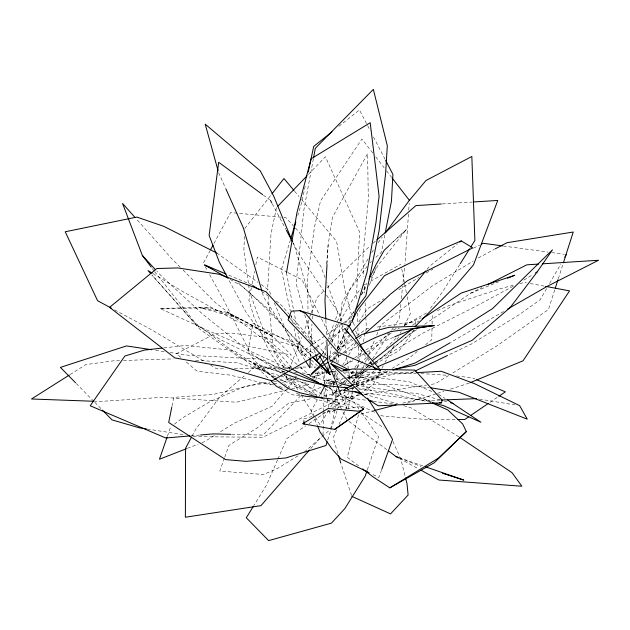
<?xml version="1.0" encoding="UTF-8"?>
<svg xmlns="http://www.w3.org/2000/svg" width="630" height="630" viewBox="0 0 630 630"><rect width="100%" height="100%" fill="white"/><g stroke="black" fill="none" stroke-linecap="round" stroke-linejoin="round"><path stroke-width="0.47" stroke-dasharray="3.15 2.36" d="M432.007 328.065L431.786 339.72L424.21 345.846M432.085 324.174L432.282 313.496M322.985 434.865L323.584 412.54M323.615 411.571L324.182 390.214M324.371 383.418L324.678 371.771M244.448 236.234L243.905 249.795L248.504 283.894M310.346 357.037L311.015 343.405M311.062 342.429L311.968 323.93M312.204 319.056L312.441 314.189M312.488 313.212L312.724 308.346L295.116 248.11L292.887 242.7M327.072 263.537L328.12 245.046L332.427 217.303L367.597 153.531L368.306 198.804L362.896 257.867L363.809 276.46M336.396 388.489L335.428 404.043L327.498 400.239M336.948 379.74L337.365 372.928M337.971 363.211L338.641 352.517M408.492 214.066L404.956 263.931M408.752 210.152L409.201 203.293M326.616 264.096L328.12 245.046M333.79 385.15L334.176 381.26M334.672 376.393L335.255 370.55M336.136 361.793L337.011 353.036M337.404 349.146L339.846 324.812M340.239 320.922L342.098 302.432L368.794 257.725M400.719 304.424L399.2 318.882L394.301 326.23M401.326 298.636L402.633 286.107M403.035 282.248L404.854 264.891M342.562 390.387L332.364 393.404L333.435 385.82M333.569 384.867L334.105 381.071M334.774 376.33L335.317 372.535M327.718 367.794L328.206 364.943M329.191 359.234L331.317 346.878M331.971 343.074L334.254 329.766L349.303 290.635L366.991 266.514M415.335 324.418L415.824 321.639L375.015 327.372M313.37 158.862L303.873 209.892L296.124 283.547L303.432 310.118M251.354 287.808L248.921 300.297L253.906 316.709L267.695 348.351L279.5 367.038M252.102 283.973L254.536 271.483M255.851 264.757L257.347 257.072L287.17 272.223M384.812 234.974L381.402 252.346L375 258.19M171.998 406.074L173.746 397.396L213.554 394.349L264.009 382.339L273.444 384.938M276.491 207.577L271.002 233.919L267.561 290.123M305.196 186.283L301.746 202.411L297.785 215.499M348.295 408.657L352.17 391.443M352.383 390.49L353.028 387.615M353.895 383.796L357.336 368.487M357.549 367.534L361.423 350.319M363.36 341.712L364.864 335.018M365.731 331.191L366.377 328.325L365.794 316.583M330.577 429.188L338.979 392.939L320.922 396.64M314.535 384.607L312.96 390.277L323.04 386.584M315.85 379.89L318.993 368.55M290.422 239.802L281.358 269.719L290.312 310.708M327.734 439.976L337.113 410.492M337.404 409.571L339.452 403.121L325.308 399.223M554.739 289.894L548.462 309.495L497.109 345.752L452.001 373.464M558.322 278.688L563.094 263.757M367.361 469.736L378.551 436.748L361.62 412.855M167.415 436.267L170.588 427.085M224.406 458.167L219.783 471.067L263.608 474.5L277.964 468.192L299.51 454.923M224.737 457.246L229.029 445.276L256.851 428.14L288.603 403.271L312.37 398.396M381.465 470.216L378.85 477.477L370.96 473.634M313.748 378.866L316.102 372.456M319.788 362.392L320.457 360.565M322.804 354.154L326.159 345.004M328.506 338.601L334.207 323.04M335.554 319.378L337.9 312.976L326.875 282.673M359.431 311.622L360.462 308.889M369.369 285.225L375.882 267.931M286.729 375.661L286.02 377.48L289.91 376.984M289.209 369.298L301.597 337.475M303.014 333.837L309.393 317.473M309.747 316.567L310.81 313.834M311.165 312.929L317.181 297.47L324.151 290.65M347.067 331.026L344.256 338.271L331.994 362.927M347.421 330.112L348.469 327.395M350.579 321.954L351.28 320.142M323.017 359.202L324.119 356.517M324.489 355.627L325.954 352.052M328.529 345.799L329.994 342.232M330.364 341.334L335.507 328.829L339.468 322.095M353.312 391.214L351.052 396.64L359.769 395.301M355.942 384.883L362.723 368.605M363.093 367.707L364.975 363.179M365.353 362.281L368.361 355.044M368.739 354.139L375.141 338.767M376.645 335.152L378.898 329.726M379.276 328.821L380.78 325.206L432.385 285.863L473.256 261.025M346.634 328.23L354.391 310.48M277.499 460.018L266.482 485.131L254.063 505.213M277.893 459.12L286.941 438.496L305.707 425.841M331.419 362.841L332.593 360.179M332.986 359.297L336.105 352.194M337.664 348.642L345.082 331.782M336.704 429.786L333.168 437.826L338.231 454.592M339.066 424.423L344.964 411.028M345.35 410.138L348.106 403.885L356.123 409.256M361.376 294.501L366.896 283.256M349.138 391.954L345.043 400.105L333.317 399.066M394.191 345.287L385.064 362.455M397.254 339.294L398.57 336.727M400.318 333.301L401.192 331.593M404.255 325.592L410.39 313.606L407.09 296.525M192.016 436.173L195.702 429.266L220.059 396.616L245.306 375.015M380.016 371.897L373.133 384.772L361.714 392.301M381.851 368.463L383.229 365.888M337.223 348.335L345.972 331.986M346.437 331.128L348.28 327.687M210.262 250.323L203.332 263.183L204.758 265.773M213.964 243.456L230.611 212.578L282.964 217.374M320.032 394.711L311.228 410.839L317.095 424.951M325.6 384.528L327.915 380.284L335.113 383.308M361.502 294.919L366.266 286.39M371.038 277.854L378.197 265.049L406.46 229.525L388.584 245.81M546.62 288.611L540.225 299.675L518.718 315.008L471.342 344.059L448.395 355.06M549.573 283.5L560.889 263.915M330.774 385.529L327.805 390.576L325.552 388.671M331.262 384.686L333.735 380.473M335.711 377.102L338.184 372.889M342.633 365.305L348.067 356.044M348.563 355.202L355.485 343.413M339.964 321.253L352.839 299.352L360.691 288.611M371.81 252.661L373.826 249.291M328.687 410.374L319.945 424.612L314.716 416.359M330.742 407.019L341.539 389.427M345.13 383.56L347.705 379.37M348.217 378.536L354.383 368.479M354.903 367.644L359.013 360.943M459.758 264.521L442.559 291.855L429.81 309.109M333.829 360.494L339.129 352.304M339.664 351.485L351.327 333.451M358.746 321.977L367.227 308.865L383.835 298.762M356.186 383.339L365.983 368.652M366.534 367.841L368.707 364.573M369.251 363.762L371.976 359.683M372.519 358.864L391.033 331.12M391.577 330.309L393.758 327.041M378.165 242.755L382.229 237.226M414.17 330.285L399.105 350.682L372.732 365.345M321.946 354.202L326.049 348.752M331.317 341.751L344.783 323.867M345.374 323.088L353.572 312.197M244.755 228.493L271.294 194.662M427.077 269.356L429.526 266.332L457.49 243.936M286.721 388.946L272.168 406.24L234.754 422.911L218.382 433.062M287.359 388.198L295.588 378.425M336.767 349.193L351.516 332.553M310.708 448.568L321.048 437.031M337.129 389.616L331.86 395.435L366.51 400.286M340.428 385.985L342.405 383.796M343.059 383.072L347.012 378.709M347.673 377.984L356.233 368.526M356.887 367.802L368.085 355.43M368.747 354.706L389.159 332.16M308.416 174.408L325.395 156.76L359.588 232.021L356.635 292.564L356.903 300.376M352.012 381.882L363.825 370.188M366.605 367.44L369.377 364.683M370.078 363.998L371.464 362.62M386.056 348.169L396.475 337.845M328.395 357.202L331.868 353.776L336.767 350.634M326.939 287.926L370.235 245.708M389.253 245.55L406.46 229.525M329.159 358.431L344.72 344.027L351.957 339.027M369.991 262.749L371.424 261.442M414.359 329.986L387.466 353.115L371.731 364.841M373.18 243.125L375.393 241.18M342.129 353.556L338.452 356.777L337.822 353.934M342.87 352.91L355.375 341.972M359.061 338.759L362.738 335.538M304.487 451.867L321.15 437.377M321.875 436.748L329.852 429.817M248.275 372.48L254.213 367.392L278.728 367.227M352.186 382.079L366.471 370.212M369.479 367.707L371.739 365.833M372.495 365.211L374.748 363.337M375.504 362.715L409.35 334.601L417.406 329.167M417.391 351.367L408.303 358.73L391.545 368.707M338.861 126.346L359.447 109.919L370.306 130.835M367.66 364.494L363.833 367.55L361.888 367.794M368.424 363.888L371.487 361.447M374.11 371.007L364.825 378.165L351.13 371.015M174.368 424.179L182.676 417.792L210.113 401.625L245.007 386.355L269.821 382.465M343.83 366.069L353.895 358.431M354.666 357.848L362.557 352.257M364.652 370.109L361.51 372.456L346.854 377.835M312.425 344.649L299.683 353.611L294.265 328.821M313.228 344.09L342.704 323.379M343.5 322.82L352.264 316.662M356.785 335.688L367.235 328.466L369.18 328.191M489.959 402.334L498.07 396.813M365.762 350.099L392.726 332.081M424.659 324.269L470.594 293.257L481.848 287.571M308.976 423.636L328.561 410.429M332.64 407.681L349.776 396.128L359.368 409.665M412.477 325.222L418.981 320.938M334.798 410.028L329.899 413.248L329.01 408.476M338.058 407.878L358.454 394.443M315.599 347.839L302.565 356.383L297.943 332.396M316.418 347.303L327.82 339.83M328.632 339.294L345.736 328.08M337.585 350.107L353.107 340.153M70.158 374.503L85.79 364.605L113.684 360.809L119.535 360.604M352.824 360.825L343.066 365.243M356.926 358.257L365.951 352.627M366.77 352.115L384.001 341.358L393.797 337.231M214.287 435.598L204.459 441.685L201.757 442.74M523.876 280.074L533.043 274.444M448.654 375.519L435.291 383.733L430.447 384.473M398.782 289.674L418.706 277.554M426.179 273.01L432.96 269.199M478.264 257.977L494.282 249.338M385.93 370.873L349.311 377.898L361.904 370.243M366.101 367.692L370.298 365.14M371.141 364.628L374.503 362.589M375.338 362.077L423.195 332.986L476.776 305.834L514.576 285.461M355.541 386.536L362.029 384.615L379.819 375.693L388.198 370.708M503.535 311.472L451.048 342.224M333.254 359.407L340.728 355.052M344.051 353.115L358.698 345.673M397.735 329.175L399.42 328.222M404.484 325.356L426.447 312.945M362.927 285.54L367.148 283.177M370.519 281.287L400.861 264.261M338.696 384.261L345.508 380.473M348.91 378.583L364.219 370.07M368.479 367.707L371.881 365.817M473.516 248.181L479.556 245.046M345.72 391.97L338.806 395.451L374.897 412.327M351.768 388.93L355.225 387.19M356.092 386.757L381.158 374.149L416.036 373.582M413.973 371.566L412.209 372.417L342.988 372.054M393.396 329.86L396.979 328.293M404.129 325.159L421.131 317.717M437.228 310.661L448.859 305.566L500.031 288.753L515.072 284.855M312.393 378.063L325.923 372.409L314.228 373.881M332.238 369.771L334.042 369.015M470.594 293.257L498.558 281.878M349.311 377.898L369.33 370.03M187.362 448.355L198.159 444.142M332.364 393.404L339.664 390.679M340.578 390.34L342.405 389.663M356.092 384.552L379.819 375.693M329.451 384.229L345.933 378.173M406.736 403.334L436.511 393.687M437.44 393.38L443.953 391.269M450.466 389.159L469.074 383.135M352.729 383.048L390.127 371.031M303.77 418.958L312.189 416.43M322.473 413.351L329.955 411.106L335.64 410.295M351.831 387.639L354.611 386.812M374.511 410.54L358.525 414.745L347.303 457.325L360.273 467.169M402.727 403.113L421.533 398.168L431.18 402.499M519.766 283.634L524.467 282.413L526.389 282.775M356.147 383.654L394.892 373.795L415.186 372.7M287.965 389.71L236.407 402.231L162.697 397.309L99.808 401.475L94.925 401.294M291.784 388.781L308.976 384.607L279.83 375.756M272.829 384.158L269.963 384.733L230.202 375.126L197.032 371.188L184.566 360.549M273.79 383.969L278.578 383.016M282.405 382.252L295.801 379.575M310.157 376.716L320.678 374.614L317.591 370.944M273.633 381.867L276.499 381.418M280.318 380.819L293.675 378.724M364.605 394.561L426.573 385.064M347.004 408.665L360.273 406.775M294.777 376.362L296.722 376.11M306.448 374.874L309.361 374.503M332.703 371.519L336.593 371.023M163.784 347.894L185.07 345.484L233.573 350.359L275.145 377.913M199.592 435.07L190.898 435.826L196.694 436.732L262.883 437.236L334.412 401.625L331.868 400.129M334.467 382.095L325.962 379.961L332.821 379.433M336.735 379.126L344.571 378.512M348.484 378.205L369.054 376.598L408.988 381.67L433.212 392.088M442.213 203.939L472.421 202.041M440.268 400.058L425.534 400.633L362.675 392.781M123.441 360.462L173.195 358.895M160.233 308.543L198.915 307.377L210.641 307.92L239.731 318.544L273.168 336.585L291.351 355.147L240.29 344.579L207.845 330.506L160.233 308.543L210.641 307.92M282.649 367.203L292.454 367.14M297.36 367.109L308.141 367.03M309.125 367.03L315.984 366.983M455.136 419.478L427.045 419.541L382.812 416.036L379.291 414.39M356.249 384.387L394.38 384.513L429.424 387.67M223.548 368.274L215.696 368.243L210.688 365.235M234.344 368.314L278.507 368.487M284.398 368.511L290.288 368.534M295.194 368.558L302.069 368.582L300.163 364.077M333.238 372.007L337.137 372.023M231.714 434.353L263.041 435.109L301.227 395.199L298.777 393.577M195.615 360.289L237.526 362.896L278.893 375.464M420.879 373.503L447.788 375.346M284.965 371.606L276.397 370.912L253.803 364.077L253.488 362.801L273.908 377.937M294.486 372.369L297.344 372.598M302.109 372.984L304.959 373.212L335.27 384.733M283.941 217.46L285.878 217.633L294.761 227.328M305.188 396.191L292.635 394.805L283.327 389.915M351.556 388.411L353.493 388.631M359.297 389.285L371.881 390.702L343.2 372.306M456.403 375.984L472.272 377.858L474.957 378.992M503.346 246.015L547.903 252.055M551.778 252.575L564.362 254.284M373.243 401.231L392.498 403.924M155.594 350.311L164.32 351.627M170.139 352.501L188.567 355.281L262.521 359.234L285.351 372.7M147.286 429.054L185.07 434.92M479.477 399.105L514.86 404.862M325.962 379.961L349.138 383.914M355.895 385.064L375.204 388.356L417.714 393.758L440.094 399.869M357.131 387.773L393.931 394.341L430.896 402.349M530.224 283.492L544.611 286.193M443.819 400.893L448.481 402.161M279.098 386.497L284.76 388.056M304.353 395.821L297.754 393.955L296.116 392.884M313.779 398.491L346.776 407.823L344.24 390.939M327.742 383.323L333.364 384.977M347.406 389.112L349.28 389.663M364.258 394.081L397.963 404.011M403.578 405.665L411.067 407.87L459.538 437.22M398.9 457.569L423.935 466.255M282.957 373.149L240.471 358.123L200.112 329.427L151.932 275.011M431.369 401.483L359.061 376.204L348.5 371.535M347.209 389.277L349.044 389.978M279.177 367.652L269.215 363.762L220.185 339.468L196.379 324.993L151.948 275.011M399.672 458.01L421.013 466.452M338.712 384.828L341.413 385.962M228.745 275.129L251.898 284.91M289.359 368.92L249.267 350.815L223.752 300.234L209.507 274.389M316.929 395.175L288.745 381.662L283.61 373.535M275.956 377.094L252.063 365.502L195.922 323.655L154.712 271.782M279.5 378.811L312.236 394.695M290.43 368.329L285.162 365.668L246.424 312.905L228.509 279.342M329.049 387.891L352.745 399.892L351.784 393.096M288.052 272.672L302.085 279.799L319.701 315.394M114.66 309.913L152.263 330.159L205.679 362.226M399.538 458.475L418.367 468.775M230.17 279.421L241.211 285.681L269.758 310.456L298.998 343.885L311.503 356.178M295.502 378.685L327.639 397.632M153.035 273.625L183.913 292.241L235.022 320.379L299.77 344.452L315.339 354.438M438.59 394.404L445.063 398.42M316.158 354.966L318.615 356.541M273.987 378.425L254.693 360.848L247.889 351.69L253.047 323.032L297.321 346.492L310.653 359.273M280.988 373.118L254.134 355.493L202.443 313.953L160.823 275.515L156.862 271.215M284.248 375.26L313.551 394.49M284.106 383.851L289.816 387.639M261.552 291.367L267.994 295.667M276.042 301.053L280.066 303.747L289.115 314.126M360.927 412.485L384.174 428.077M320.851 368.172L323.237 369.81M324.033 370.353L326.419 371.991M335.955 378.528L342.318 382.89M216.767 252.992L257.914 282.319M261.08 284.571L268.994 290.209L271.278 295.612M263.371 195.15L269.648 199.765M348.933 421.352L387.466 450.143M297.077 364.479L266.356 338.381L249.551 291.69L248.637 284.87M300.077 367.022L312.819 377.85M180.897 357.415L176.502 353.658L215.948 333.262L231.942 333.144L263.427 337.082L297.179 346.752L307.07 358.486M238.234 282.886C264.742 305.227 287.603 331.404 311.976 355.966M311.354 359.943L317.67 365.991M253.803 364.077L268.971 378.929M180.29 267.27L171.368 258.276L136.23 218.815M183.031 270.042L215.271 302.573L273.483 346.846L291.721 367.487M76.246 383.497L94.146 401.696M94.839 402.397L101.036 408.697M295.399 228.021L299.211 232.171L321.198 267.065L325.206 278.082M290.17 318.599L312.992 343.972M315.599 346.878L318.859 350.5M304.755 382.221L316.481 395.49M289.761 314.866L307.842 335.632L312.228 343.255M310.787 362.88L315.11 368.014M294.62 191.268L299.006 196.513M301.518 199.513L336.633 241.487L344.76 289.627L351.981 316.748M326.285 355.659L308.33 333.687L308.133 318.945M372.732 152.98L361.911 139.002L320.583 200.836L314.527 226.737L307.582 277.673L308.038 312.07M375.732 156.862L384.15 167.737M386.552 170.84L391.364 177.054M152.358 268.671L154.122 271.002M354.729 341.83L356.47 344.161M357.052 344.933L372.173 365.148M324.395 291.887L299.628 255.166L292.785 242.322M326.592 295.147L340.901 316.362L341.728 322.19M304.999 360.36L263.694 297.179L262.048 291.572M283.862 367.652L273.404 351.138L268.12 295.935M290.139 377.559L298.502 390.765M301.116 394.892L314.189 415.532M281.555 370.29L283.098 372.724M368.022 357.289L373.621 366.471M205.23 266.632L207.601 270.939M272.255 203.773L285.941 229.47M330.025 387.607L346.902 419.32M373.472 136.93L385.229 159.587M321.465 318.851L336.003 347.335M218.641 172.722L225.438 187.897M392.947 441.449L400.877 459.254L405.114 476.146M274.318 302.817L299.786 363.179M340.05 392.388L346.563 408.791M351.556 495.432L341.05 463.916M304.739 314.866L312.827 344.287M314.394 349.981L315.701 354.729M353.477 322.363L354.721 327.041M355.714 330.781L357.21 336.389M291.351 315.48L293.226 324.056M401.775 269.01L404.523 283.24M404.704 284.193L406.358 292.73M286.461 272.9L293.493 309.361M293.682 310.322L297.014 327.592M320.993 365.518L324.56 384.607M325.269 388.426L328.836 407.523M341.87 323.166L346.272 354.241M346.413 355.218L350.13 381.441M364.298 286.248L364.636 293.092M365.116 302.88L365.746 315.599M325.86 320.15L326.576 335.861M357.344 313.079L357.69 322.843M357.856 327.726L358.131 335.546M358.541 347.264L358.942 358.99M227.178 312.354L198.915 307.377L239.731 318.544L227.178 312.354L273.168 336.585L227.178 312.354"/><path stroke-width="0.94" d="M310.299 358.013L309.826 367.747L305.534 361.179M327.017 264.505L324.97 300.502L325.82 319.166M327.553 368.739L326.742 373.495L329.86 366.392M286.461 272.9L296.927 212.775L311.118 158.807L370.196 122.716L379.095 196.229L375.937 222.634L366.928 272.672L352.005 322.466M313.551 157.902L315.339 148.27L373.346 89.381L387.316 145.719L385.591 173.589L379.079 230.785L365.865 295.864L355.911 309.086M385.19 233.045L391.443 201.206L392.923 174.4L385.686 160.461M171.809 407.043L168.698 422.478L225.564 459.601L246.173 461.349L285.729 457.971L325.978 445.505L327.151 441.819M308.227 172.045L313.701 146.428L332.002 131.828M330.884 363.754L365.274 397.561L378.22 405.783L441.512 402.83L442.126 400.223L414.871 370.101L352.572 369.007L341.57 371.18L330.884 363.754L346.736 370.755M290.706 238.872L295.801 222.043M555.329 288.028L558.023 279.625M563.393 262.82L573.245 232.021L506.969 242.715L495.133 248.897M367.054 470.657L365.187 476.154L344.799 508.646L331.411 523.144L268.632 540.619L246.298 517.765L253.543 506.055M167.092 437.188L159.461 459.231L186.464 448.702M381.788 469.311L392.553 439.354L379.937 417.525L367.636 398.168M369.022 278.925L376.244 264.214L384.229 250.228L388.537 246.22M191.559 437.039L185.582 448.253L185.377 517.23L260.977 505.646L309.417 450.009M348.736 326.828L351.044 322.521M351.965 320.804L357.95 309.621L384.465 275.704L413.831 261.096L461.27 240.904L472.76 247.897L407.704 280.586L390.584 294.029L361.777 320.977L352.154 331.829M210.727 249.464L213.042 245.172M320.497 393.868L325.135 385.379M564.827 257.103L566.299 254.544M460.278 263.694L469.665 248.787M470.704 247.125L474.878 240.502L471.838 156.484L425.982 180.503L408.933 200.899L385.71 232.494M394.608 369.211L414.839 365.329L472.122 340.318L510.253 307.432L537.209 271.884L552.463 249.834L492.597 308.574L447.331 337.16L377.512 366.81M321.363 354.981L317.26 360.423L315.701 354.729M271.9 193.898L283.957 178.518L293.989 190.512M425.856 270.868L399.53 303.369L364.211 334.254M277.846 206.167L307.054 175.817M415.083 326.584L454.899 286.563L473.524 264.844L497.755 200.45L473.39 201.978M311.708 373.621L327.002 358.565M432.054 402.885L447.835 409.973L462.64 423.927L466.358 431.566L434.235 462.766L389.828 487.856L373.243 477.012L362.565 468.901M466.358 431.566L438.401 458.144L389.828 487.856M310.535 375.378L319.142 367.629L328.269 362.305M376.866 239.888L415.902 205.593L441.236 204.002M459.758 242.117L461.27 240.904M372.259 360.832L412.863 328.49M361.077 410.752L357.659 411.122L328.135 408.508L302.55 423.746L334.711 429.384L363.628 408.996L360.943 407.216M334.711 429.384L363.628 408.996M468.87 416.698L464.822 419.462L458.041 419.47M470.492 415.595L488.337 403.444M498.881 396.262L505.362 391.844L476.745 379.748M422.226 318.796L461.231 293.076L514.797 275.271L507.583 278.208M359.265 393.907L360.903 392.836M348.996 325.946L350.627 324.883M355.564 338.578L362.1 334.388L388.844 327.316L434.117 325.568L414.28 328.592L394.687 336.853M69.339 375.023L31.5 398.995L93.949 401.263M535.539 272.908L537.209 271.884M507.764 308.983L546.761 286.595L598.5 260.261L542.572 263.82M329.931 361.336L332.427 359.887M319.977 353.162L272.073 380.874L222.752 366.44L174.904 357.934L109.604 307.338L156.862 268.514L177.778 267.939L219.264 274.263L266.041 291.777L289.517 317.874M450.206 342.712L415.375 362.919L392.939 370.125M481.281 244.157L483.005 243.259L502.378 245.881M487.911 284.508L526.869 264.82L538.642 264.072M360.447 344.823L375.26 337.617L390.23 331.703L434.117 325.568M414.855 371.141L447.513 355.485M469.972 382.757L523.065 360.777L569.552 290.871L545.572 286.366M323.954 386.245L325.789 385.576M374.511 410.54L396.144 404.846M326.868 372.267L332.703 371.519M343.405 370.156L348.264 369.534M161.847 348.114L144.428 350.083L124.874 356.029L90.216 405.759L165.785 438L189.937 435.913M200.56 434.991L213.121 433.897L230.737 434.33M365.991 353.95L348.681 325.552L299.864 310.653L291.336 311.141L288.083 319.875L322.04 355.808L328.025 358.942M416.154 372.645L441.276 371.283L474.532 383.678L519.64 405.641L527.255 419.17L458.782 392.214L430.392 387.757M441.244 400.018L476.611 398.64M355.265 384.379L353.312 384.371L343.342 390.364L360.746 392.537M439.63 402.822L441.512 402.83M378.969 370.101L380.622 370.243L344.846 328.616L348.335 333.278M305.188 396.191L332.341 398.979M302.345 379.906L324.458 385.363L347.689 387.978M349.618 388.198L351.556 388.411M368.432 400.554L372.283 401.097M151.712 349.729L126.496 345.925L60.417 367.392L75.561 382.796M146.317 428.904L139.537 427.849L112.046 419.903L102.406 410.099M322.568 398.121L299.982 392.766L288.052 388.411L274.696 378.52M340.129 383.512L351.461 386.355M432.731 402.83L443.772 405.72L480.903 422.218L447.489 399.924M450.348 402.672L453.143 403.436M442.41 473.272L463.814 480.099L425.793 466.901M388.253 450.726L396.113 456.6L397.971 457.246M284.799 373.803L301.423 379.677M279.177 367.652L324.458 385.363M344.114 387.096L346.815 388.23M354.911 391.639L363.014 395.041M226.776 277.499L204.703 264.986L226.075 274.003M380.622 370.243L337.853 352.178L305.763 313.709L299.864 310.653M351.871 496.361L390.545 513.907L408.122 495.038L406.996 483.651L405.578 478.02M369.211 472.776L341.161 459.081L332.884 450.096L320.024 432.007L317.465 425.833M204.703 264.986L212.601 268.955M291.304 368.778L318.512 382.56M321.15 383.891L328.175 387.442M329.742 359.832L349.422 370.117M282.476 389.466L276.554 386.355L270.349 380.284M111.242 308.07L97.571 300.707L65.221 231.777L136.875 217.074L163.666 226.312L216.767 252.992M396.113 456.6L398.68 458.01M420.934 470.177L438.905 480.013L521.853 486.242L512.072 472.713L459.538 437.22M152.2 273.121L148.026 270.601L150.641 273.546M252.701 285.445L259.143 289.753M262.592 194.576L218.681 162.272L209.121 235.455L219.319 262.135L228.044 278.484M312.197 356.863L330.262 374.622L319.544 355.974M313.33 357.352L320.78 364.951M322.812 367.022L330.262 374.622M134.93 217.35L122.566 203.466L142.356 255.457L155.547 269.782M391.962 177.833L409.398 200.348M142.356 255.457L151.184 267.112M373.33 366.699L375.661 369.81L374.133 367.306M270.427 200.34L271.798 202.915M286.398 230.328L292.328 241.463M225.831 188.787L243.424 228.06L261.781 290.635M291.399 239.093L273.593 195.828L260.206 170.801L205.191 124.134L218.122 170.856M339.688 391.474L327.742 361.399L326.852 341.759M338.515 455.529L340.767 462.979M303.873 420.698L304.07 424.195"/></g></svg>
